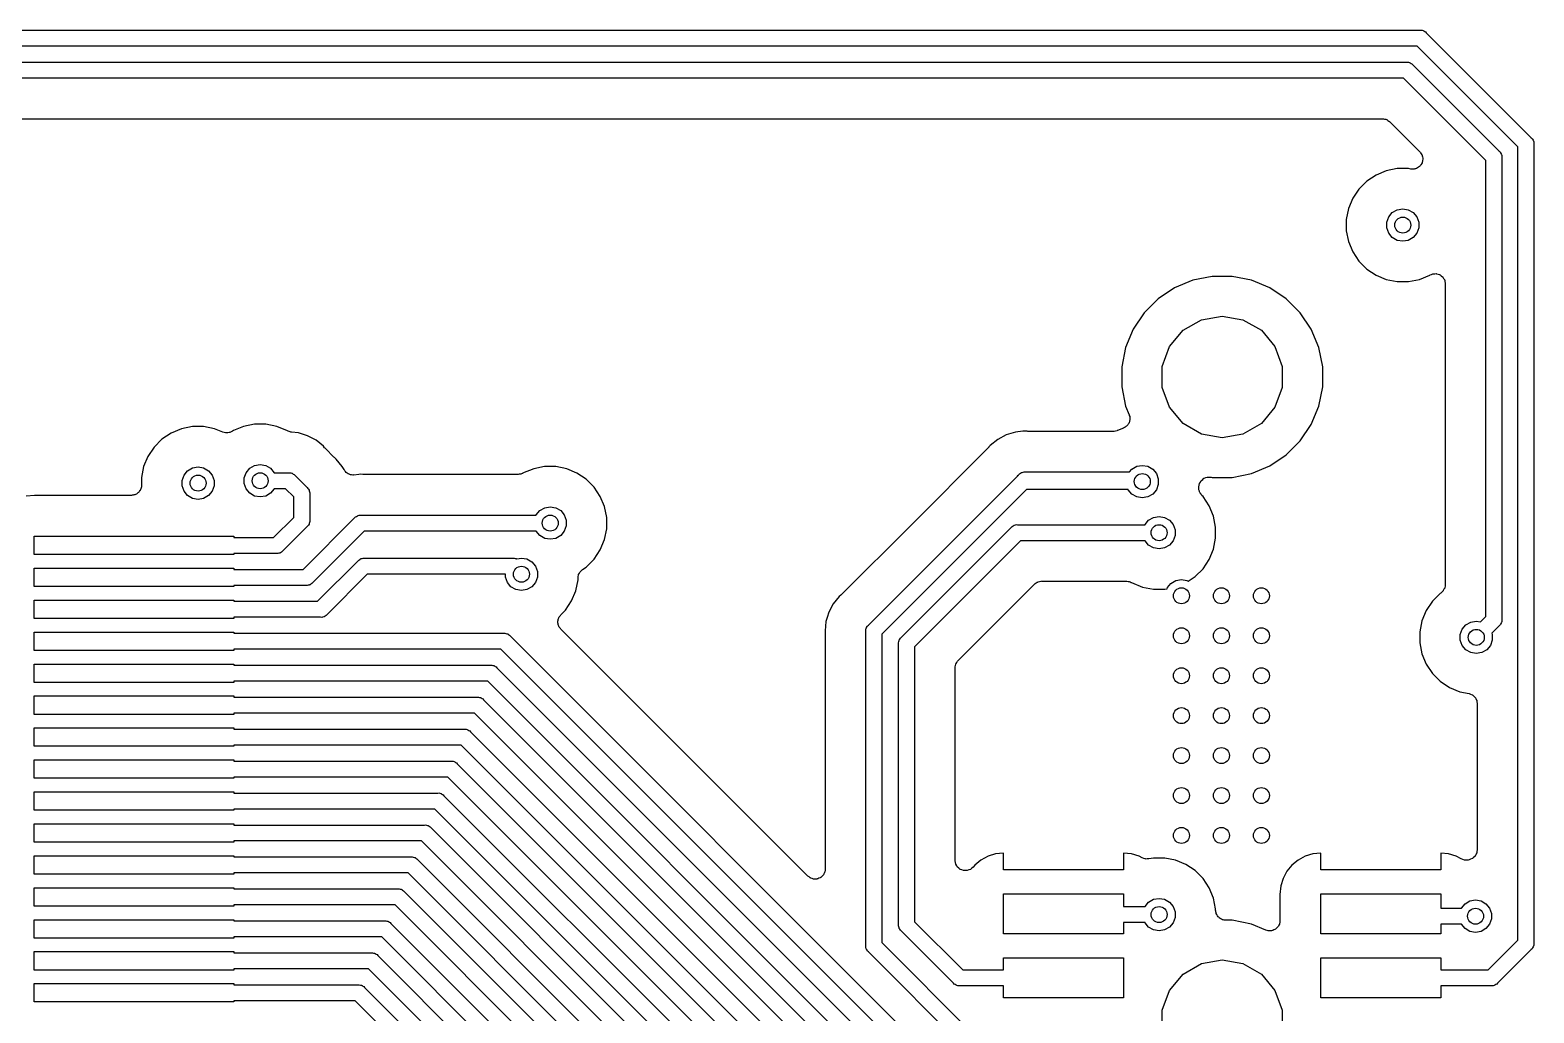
# Model space of a CAD drawing. Extents: x 552.7 to 632.3, y 410.9 to 459.8.
# Drawn here: x 613.28 to 632.1, y 447.3 to 459.6 of the extents above; entities that cross this region are included whole.
import ezdxf

# ---------------------------------------------------------------- set-up
doc = ezdxf.new("R2010")
doc.units = 0
doc.header["$MEASUREMENT"] = 0
doc.layers.add('BLACK', color=7, linetype='CONTINUOUS')

msp = doc.modelspace()

# ---------------------------------------------------------------- linework, layer by layer
at = {"layer": 'BLACK', "linetype": 'CONTINUOUS'}
for p, q in [((604.94, 459.6), (630.676, 459.6)), ((630.676, 459.6), (630.689, 459.601)), ((630.689, 459.601), (630.702, 459.598)), ((630.702, 459.598), (630.715, 459.595)), ((630.715, 459.595), (630.719, 459.593)), ((630.719, 459.593), (630.723, 459.592)), ((630.723, 459.592), (630.734, 459.584)), ((630.734, 459.584), (630.745, 459.578)), ((630.745, 459.578), (630.754, 459.568)), ((630.754, 459.568), (632.068, 458.254)), ((630.639, 459.4), (604.977, 459.4)), ((631.9, 458.139), (630.639, 459.4)), ((605.52, 459.2), (630.506, 459.2)), ((630.506, 459.2), (630.519, 459.201)), ((630.519, 459.201), (630.532, 459.198)), ((630.532, 459.198), (630.545, 459.195)), ((630.545, 459.195), (630.549, 459.193)), ((630.549, 459.193), (630.553, 459.192)), ((630.553, 459.192), (630.564, 459.184)), ((630.564, 459.184), (630.575, 459.178)), ((630.575, 459.178), (630.584, 459.168)), ((630.584, 459.168), (631.668, 458.084)), ((630.469, 459), (605.557, 459)), ((631.5, 457.969), (630.469, 459)), ((609.136, 458.492), (630.206, 458.492)), ((630.206, 458.492), (630.211, 458.491)), ((630.211, 458.491), (630.217, 458.492)), ((630.217, 458.492), (630.233, 458.487)), ((630.233, 458.487), (630.249, 458.484)), ((630.249, 458.484), (630.254, 458.482)), ((630.254, 458.482), (630.259, 458.48)), ((630.259, 458.48), (630.273, 458.471)), ((630.273, 458.471), (630.287, 458.462)), ((630.287, 458.462), (630.291, 458.458)), ((630.291, 458.458), (630.295, 458.455)), ((630.295, 458.455), (630.674, 458.077)), ((631.9, 448.209), (631.9, 458.139)), ((632.068, 458.254), (632.078, 458.245)), ((632.078, 458.245), (632.084, 458.234)), ((632.084, 458.234), (632.092, 458.223)), ((632.092, 458.223), (632.093, 458.219)), ((632.093, 458.219), (632.095, 458.215)), ((632.095, 458.215), (632.098, 458.202)), ((632.098, 458.202), (632.101, 458.189)), ((632.101, 458.189), (632.1, 458.176)), ((632.1, 458.176), (632.1, 448.172)), ((630.679, 457.903), (630.667, 457.893)), ((630.674, 458.077), (630.678, 458.071)), ((630.678, 458.071), (630.683, 458.066)), ((630.683, 457.909), (630.679, 457.903)), ((630.683, 458.066), (630.69, 458.053)), ((630.688, 457.914), (630.683, 457.909)), ((630.694, 457.928), (630.688, 457.914)), ((630.69, 458.053), (630.699, 458.04)), ((630.702, 457.941), (630.694, 457.928)), ((630.699, 458.04), (630.701, 458.034)), ((630.701, 458.034), (630.704, 458.028)), ((630.704, 457.948), (630.702, 457.941)), ((630.704, 458.028), (630.706, 458.013)), ((630.706, 457.954), (630.704, 457.948)), ((630.706, 458.013), (630.71, 457.998)), ((630.708, 457.969), (630.706, 457.954)), ((630.711, 457.984), (630.708, 457.969)), ((630.71, 457.998), (630.71, 457.991)), ((630.71, 457.991), (630.711, 457.984)), ((631.5, 452.261), (631.5, 457.969)), ((631.668, 458.084), (631.678, 458.075)), ((631.678, 458.075), (631.684, 458.064)), ((631.684, 458.064), (631.692, 458.053)), ((631.692, 458.053), (631.693, 458.049)), ((631.693, 458.049), (631.695, 458.045)), ((631.695, 458.045), (631.698, 458.032)), ((631.698, 458.032), (631.701, 458.019)), ((631.701, 458.019), (631.7, 458.006)), ((631.7, 458.006), (631.7, 452.224)), ((630.125, 457.787), (630.009, 457.71)), ((630.253, 457.841), (630.125, 457.787)), ((630.39, 457.868), (630.253, 457.841)), ((630.53, 457.868), (630.39, 457.868)), ((630.559, 457.862), (630.53, 457.868)), ((630.566, 457.862), (630.559, 457.862)), ((630.573, 457.86), (630.566, 457.862)), ((630.588, 457.862), (630.573, 457.86)), ((630.603, 457.861), (630.588, 457.862)), ((630.61, 457.863), (630.603, 457.861)), ((630.617, 457.864), (630.61, 457.863)), ((630.63, 457.87), (630.617, 457.864)), ((630.645, 457.875), (630.63, 457.87)), ((630.65, 457.88), (630.645, 457.875)), ((630.657, 457.883), (630.65, 457.88)), ((630.667, 457.893), (630.657, 457.883)), ((629.91, 457.611), (629.833, 457.495)), ((630.009, 457.71), (629.91, 457.611)), ((629.779, 457.367), (629.752, 457.23)), ((629.833, 457.495), (629.779, 457.367)), ((630.329, 457.316), (630.391, 457.351)), ((630.391, 457.351), (630.46, 457.363)), ((630.46, 457.363), (630.529, 457.351)), ((630.529, 457.351), (630.591, 457.316)), ((629.752, 457.23), (629.752, 457.09)), ((630.26, 457.195), (630.284, 457.262)), ((630.26, 457.125), (630.26, 457.195)), ((630.284, 457.262), (630.329, 457.316)), ((630.591, 457.316), (630.636, 457.262)), ((630.636, 457.262), (630.66, 457.195)), ((630.66, 457.195), (630.66, 457.125)), ((629.752, 457.09), (629.779, 456.953)), ((630.284, 457.058), (630.26, 457.125)), ((630.329, 457.004), (630.284, 457.058)), ((630.391, 456.969), (630.329, 457.004)), ((630.46, 456.957), (630.391, 456.969)), ((630.529, 456.969), (630.46, 456.957)), ((630.591, 457.004), (630.529, 456.969)), ((630.636, 457.058), (630.591, 457.004)), ((630.66, 457.125), (630.636, 457.058)), ((629.779, 456.953), (629.833, 456.825)), ((629.833, 456.825), (629.91, 456.709)), ((629.91, 456.709), (630.009, 456.61)), ((630.009, 456.61), (630.125, 456.533)), ((627.833, 456.47), (627.604, 456.375)), ((628.076, 456.518), (627.833, 456.47)), ((628.324, 456.518), (628.076, 456.518)), ((628.567, 456.47), (628.324, 456.518)), ((628.796, 456.375), (628.567, 456.47)), ((630.125, 456.533), (630.253, 456.479)), ((630.253, 456.479), (630.39, 456.452)), ((630.39, 456.452), (630.53, 456.452)), ((630.53, 456.452), (630.667, 456.479)), ((630.667, 456.479), (630.799, 456.534)), ((630.799, 456.534), (630.801, 456.536)), ((630.801, 456.536), (630.818, 456.542)), ((630.818, 456.542), (630.835, 456.55)), ((630.835, 456.55), (630.839, 456.55)), ((630.839, 456.55), (630.843, 456.551)), ((630.843, 456.551), (630.861, 456.551)), ((630.861, 456.551), (630.879, 456.553)), ((630.879, 456.553), (630.883, 456.551)), ((630.883, 456.551), (630.887, 456.551)), ((630.887, 456.551), (630.904, 456.545)), ((630.904, 456.545), (630.921, 456.54)), ((630.921, 456.54), (630.925, 456.538)), ((630.925, 456.538), (630.928, 456.536)), ((630.928, 456.536), (630.942, 456.525)), ((630.942, 456.525), (630.957, 456.514)), ((630.957, 456.514), (630.959, 456.511)), ((630.959, 456.511), (630.962, 456.508)), ((630.962, 456.508), (630.971, 456.492)), ((630.971, 456.492), (630.981, 456.478)), ((630.981, 456.478), (630.982, 456.473)), ((630.982, 456.473), (630.984, 456.47)), ((630.984, 456.47), (630.987, 456.452)), ((630.987, 456.452), (630.992, 456.435)), ((630.992, 456.435), (630.991, 456.431)), ((630.991, 456.431), (630.992, 456.426)), ((630.992, 456.426), (630.992, 452.66)), ((627.398, 456.237), (627.223, 456.062)), ((627.604, 456.375), (627.398, 456.237)), ((629.002, 456.237), (628.796, 456.375)), ((629.177, 456.062), (629.002, 456.237)), ((627.223, 456.062), (627.085, 455.856)), ((627.94, 455.976), (628.2, 456.022)), ((628.2, 456.022), (628.46, 455.976)), ((629.315, 455.856), (629.177, 456.062)), ((627.085, 455.856), (626.99, 455.627)), ((627.54, 455.641), (627.71, 455.843)), ((627.71, 455.843), (627.94, 455.976)), ((628.46, 455.976), (628.69, 455.843)), ((628.69, 455.843), (628.86, 455.641)), ((629.41, 455.627), (629.315, 455.856)), ((626.99, 455.627), (626.942, 455.384)), ((627.45, 455.392), (627.54, 455.641)), ((628.86, 455.641), (628.95, 455.392)), ((629.458, 455.384), (629.41, 455.627)), ((626.942, 455.384), (626.942, 455.136)), ((627.45, 455.128), (627.45, 455.392)), ((628.95, 455.392), (628.95, 455.128)), ((629.458, 455.136), (629.458, 455.384)), ((626.942, 455.136), (626.99, 454.893)), ((627.54, 454.879), (627.45, 455.128)), ((628.95, 455.128), (628.86, 454.879)), ((629.41, 454.893), (629.458, 455.136)), ((626.99, 454.893), (627.035, 454.785)), ((629.315, 454.664), (629.41, 454.893)), ((627.035, 454.785), (627.037, 454.775)), ((627.037, 454.775), (627.042, 454.764)), ((627.04, 454.71), (627.039, 454.699)), ((627.044, 454.72), (627.04, 454.71)), ((627.042, 454.764), (627.042, 454.753)), ((627.042, 454.753), (627.044, 454.742)), ((627.044, 454.742), (627.043, 454.731)), ((627.043, 454.731), (627.044, 454.72)), ((627.71, 454.677), (627.54, 454.879)), ((628.86, 454.879), (628.69, 454.677)), ((615.047, 454.557), (614.931, 454.48)), ((615.176, 454.611), (615.047, 454.557)), ((615.313, 454.638), (615.176, 454.611)), ((615.452, 454.638), (615.313, 454.638)), ((615.589, 454.611), (615.452, 454.638)), ((615.693, 454.568), (615.589, 454.611)), ((615.711, 454.564), (615.693, 454.568)), ((615.728, 454.559), (615.711, 454.564)), ((615.732, 454.559), (615.728, 454.559)), ((615.736, 454.558), (615.732, 454.559)), ((615.754, 454.56), (615.736, 454.558)), ((615.772, 454.562), (615.754, 454.56)), ((615.776, 454.563), (615.772, 454.562)), ((615.78, 454.564), (615.776, 454.563)), ((615.796, 454.572), (615.78, 454.564)), ((615.813, 454.579), (615.796, 454.572)), ((615.825, 454.587), (615.813, 454.579)), ((615.953, 454.641), (615.825, 454.587)), ((616.09, 454.668), (615.953, 454.641)), ((616.23, 454.668), (616.09, 454.668)), ((616.367, 454.641), (616.23, 454.668)), ((616.503, 454.584), (616.367, 454.641)), ((616.509, 454.58), (616.503, 454.584)), ((616.522, 454.576), (616.509, 454.58)), ((616.534, 454.571), (616.522, 454.576)), ((616.543, 454.57), (616.534, 454.571)), ((616.552, 454.568), (616.543, 454.57)), ((616.639, 454.559), (616.552, 454.568)), ((616.754, 454.524), (616.639, 454.559)), ((616.859, 454.468), (616.754, 454.524)), ((625.496, 454.534), (625.391, 454.478)), ((625.611, 454.569), (625.496, 454.534)), ((625.706, 454.579), (625.611, 454.569)), ((625.73, 454.581), (625.706, 454.579)), ((625.706, 454.579), (625.706, 454.579)), ((625.754, 454.579), (625.73, 454.581)), ((625.76, 454.579), (625.754, 454.579)), ((625.766, 454.578), (625.76, 454.579)), ((626.841, 454.578), (625.766, 454.578)), ((626.844, 454.578), (626.841, 454.578)), ((626.846, 454.578), (626.844, 454.578)), ((626.865, 454.582), (626.846, 454.578)), ((626.884, 454.586), (626.865, 454.582)), ((626.887, 454.587), (626.884, 454.586)), ((626.889, 454.588), (626.887, 454.587)), ((626.966, 454.619), (626.889, 454.588)), ((626.976, 454.625), (626.966, 454.619)), ((626.986, 454.63), (626.976, 454.625)), ((626.994, 454.637), (626.986, 454.63)), ((627.003, 454.643), (626.994, 454.637)), ((627.01, 454.652), (627.003, 454.643)), ((627.018, 454.66), (627.01, 454.652)), ((627.023, 454.669), (627.018, 454.66)), ((627.03, 454.678), (627.023, 454.669)), ((627.034, 454.689), (627.03, 454.678)), ((627.039, 454.699), (627.034, 454.689)), ((627.94, 454.544), (627.71, 454.677)), ((628.2, 454.498), (627.94, 454.544)), ((628.46, 454.544), (628.2, 454.498)), ((628.69, 454.677), (628.46, 454.544)), ((629.177, 454.458), (629.315, 454.664)), ((614.833, 454.381), (614.755, 454.265)), ((614.931, 454.48), (614.833, 454.381)), ((616.952, 454.392), (616.859, 454.468)), ((616.967, 454.374), (616.952, 454.392)), ((616.972, 454.369), (616.967, 454.374)), ((616.976, 454.364), (616.972, 454.369)), ((617.084, 454.255), (616.976, 454.364)), ((625.255, 454.354), (624.306, 453.405)), ((625.258, 454.36), (625.255, 454.354)), ((625.263, 454.364), (625.258, 454.36)), ((625.278, 454.382), (625.263, 454.364)), ((625.279, 454.383), (625.278, 454.382)), ((625.287, 454.393), (625.279, 454.383)), ((625.297, 454.401), (625.287, 454.393)), ((625.298, 454.402), (625.297, 454.401)), ((625.391, 454.478), (625.298, 454.402)), ((629.002, 454.283), (629.177, 454.458)), ((614.755, 454.265), (614.702, 454.137)), ((616.029, 454.116), (616.091, 454.151)), ((616.091, 454.151), (616.16, 454.163)), ((616.16, 454.163), (616.229, 454.151)), ((616.229, 454.151), (616.291, 454.116)), ((617.09, 454.252), (617.084, 454.255)), ((617.094, 454.247), (617.09, 454.252)), ((617.112, 454.232), (617.094, 454.247)), ((617.188, 454.139), (617.112, 454.232)), ((617.21, 454.099), (617.188, 454.139)), ((627.069, 454.106), (627.131, 454.141)), ((627.131, 454.141), (627.2, 454.153)), ((627.2, 454.153), (627.269, 454.141)), ((627.269, 454.141), (627.331, 454.106)), ((628.567, 454.05), (628.796, 454.145)), ((628.796, 454.145), (629.002, 454.283)), ((614.702, 454.137), (614.675, 454)), ((614.675, 454), (614.675, 453.904)), ((615.183, 453.965), (615.207, 454.032)), ((615.183, 453.895), (615.183, 453.965)), ((615.207, 454.032), (615.252, 454.086)), ((615.252, 454.086), (615.313, 454.121)), ((615.313, 454.121), (615.383, 454.133)), ((615.383, 454.133), (615.452, 454.121)), ((615.452, 454.121), (615.513, 454.086)), ((615.513, 454.086), (615.558, 454.032)), ((615.558, 454.032), (615.583, 453.965)), ((615.583, 453.965), (615.583, 453.895)), ((615.96, 453.995), (615.984, 454.061)), ((615.96, 453.925), (615.96, 453.995)), ((615.984, 454.061), (616.029, 454.116)), ((616.291, 454.116), (616.336, 454.061)), ((616.336, 454.061), (616.336, 454.06)), ((616.336, 454.06), (616.516, 454.06)), ((616.516, 454.06), (616.529, 454.061)), ((616.529, 454.061), (616.542, 454.058)), ((616.542, 454.058), (616.555, 454.055)), ((616.555, 454.055), (616.559, 454.053)), ((616.559, 454.053), (616.563, 454.052)), ((616.563, 454.052), (616.574, 454.044)), ((616.574, 454.044), (616.585, 454.038)), ((616.585, 454.038), (616.594, 454.028)), ((616.594, 454.028), (616.748, 453.874)), ((617.215, 454.092), (617.21, 454.099)), ((617.218, 454.085), (617.215, 454.092)), ((617.228, 454.075), (617.218, 454.085)), ((617.237, 454.064), (617.228, 454.075)), ((617.244, 454.06), (617.237, 454.064)), ((617.25, 454.054), (617.244, 454.06)), ((617.263, 454.048), (617.25, 454.054)), ((617.274, 454.041), (617.263, 454.048)), ((617.282, 454.039), (617.274, 454.041)), ((617.29, 454.036), (617.282, 454.039)), ((617.304, 454.035), (617.29, 454.036)), ((617.317, 454.032), (617.304, 454.035)), ((617.326, 454.033), (617.317, 454.032)), ((617.334, 454.032), (617.326, 454.033)), ((617.396, 454.039), (617.334, 454.032)), ((617.42, 454.041), (617.396, 454.039)), ((617.396, 454.039), (617.396, 454.039)), ((617.444, 454.039), (617.42, 454.041)), ((617.45, 454.039), (617.444, 454.039)), ((617.456, 454.038), (617.45, 454.039)), ((619.387, 454.038), (617.456, 454.038)), ((619.402, 454.041), (619.387, 454.038)), ((619.417, 454.042), (619.402, 454.041)), ((619.424, 454.044), (619.417, 454.042)), ((619.43, 454.046), (619.424, 454.044)), ((619.442, 454.052), (619.43, 454.046)), ((619.443, 454.053), (619.442, 454.052)), ((619.583, 454.111), (619.443, 454.053)), ((619.72, 454.138), (619.583, 454.111)), ((619.86, 454.138), (619.72, 454.138)), ((619.997, 454.111), (619.86, 454.138)), ((620.125, 454.057), (619.997, 454.111)), ((620.241, 453.98), (620.125, 454.057)), ((620.34, 453.881), (620.241, 453.98)), ((623.772, 452.154), (625.636, 454.018)), ((625.636, 454.018), (625.645, 454.028)), ((625.645, 454.028), (625.649, 454.03)), ((625.649, 454.03), (625.656, 454.038)), ((625.656, 454.038), (625.665, 454.048)), ((625.665, 454.048), (625.676, 454.054)), ((625.676, 454.054), (625.687, 454.062)), ((625.687, 454.062), (625.691, 454.063)), ((625.691, 454.063), (625.695, 454.065)), ((625.695, 454.065), (625.708, 454.068)), ((625.708, 454.068), (625.721, 454.071)), ((625.721, 454.071), (625.734, 454.07)), ((625.734, 454.07), (627.04, 454.07)), ((627.04, 454.07), (627.069, 454.106)), ((627.331, 454.106), (627.376, 454.052)), ((627.376, 454.052), (627.4, 453.985)), ((627.4, 453.985), (627.4, 453.915)), ((627.927, 453.944), (627.938, 453.962)), ((627.938, 453.962), (627.939, 453.963)), ((627.939, 453.963), (627.94, 453.964)), ((627.94, 453.964), (627.956, 453.977)), ((627.956, 453.977), (627.971, 453.991)), ((627.971, 453.991), (627.973, 453.991)), ((627.973, 453.991), (627.974, 453.992)), ((627.974, 453.992), (627.994, 453.999)), ((627.994, 453.999), (628.013, 454.006)), ((628.013, 454.006), (628.014, 454.006)), ((628.014, 454.006), (628.016, 454.006)), ((628.016, 454.006), (628.036, 454.006)), ((628.036, 454.006), (628.057, 454.006)), ((628.057, 454.006), (628.058, 454.005)), ((628.058, 454.005), (628.06, 454.005)), ((628.06, 454.005), (628.076, 454.002)), ((628.076, 454.002), (628.324, 454.002)), ((628.324, 454.002), (628.567, 454.05)), ((613.336, 453.777), (613.231, 453.766)), ((614.548, 453.777), (613.336, 453.777)), ((614.559, 453.779), (614.548, 453.777)), ((614.57, 453.779), (614.559, 453.779)), ((614.58, 453.783), (614.57, 453.779)), ((614.591, 453.785), (614.58, 453.783)), ((614.601, 453.79), (614.591, 453.785)), ((614.611, 453.794), (614.601, 453.79)), ((614.62, 453.801), (614.611, 453.794)), ((614.629, 453.807), (614.62, 453.801)), ((614.636, 453.815), (614.629, 453.807)), ((614.645, 453.822), (614.636, 453.815)), ((614.65, 453.832), (614.645, 453.822)), ((614.658, 453.84), (614.65, 453.832)), ((614.661, 453.851), (614.658, 453.84)), ((614.667, 453.86), (614.661, 453.851)), ((614.669, 453.871), (614.667, 453.86)), ((614.673, 453.882), (614.669, 453.871)), ((614.675, 453.904), (614.673, 453.893)), ((614.673, 453.893), (614.673, 453.882)), ((615.207, 453.828), (615.183, 453.895)), ((615.252, 453.774), (615.207, 453.828)), ((615.313, 453.739), (615.252, 453.774)), ((615.513, 453.774), (615.452, 453.739)), ((615.558, 453.828), (615.513, 453.774)), ((615.583, 453.895), (615.558, 453.828)), ((615.984, 453.858), (615.96, 453.925)), ((616.029, 453.804), (615.984, 453.858)), ((616.091, 453.769), (616.029, 453.804)), ((616.16, 453.757), (616.091, 453.769)), ((616.229, 453.769), (616.16, 453.757)), ((616.291, 453.804), (616.229, 453.769)), ((616.336, 453.858), (616.291, 453.804)), ((616.479, 453.86), (616.336, 453.86)), ((616.336, 453.86), (616.336, 453.858)), ((616.58, 453.759), (616.479, 453.86)), ((616.748, 453.874), (616.758, 453.865)), ((616.758, 453.865), (616.764, 453.854)), ((616.764, 453.854), (616.772, 453.843)), ((616.772, 453.843), (616.773, 453.839)), ((616.773, 453.839), (616.775, 453.835)), ((616.775, 453.835), (616.778, 453.822)), ((616.778, 453.822), (616.781, 453.809)), ((616.781, 453.809), (616.78, 453.796)), ((616.78, 453.796), (616.78, 453.464)), ((620.417, 453.765), (620.34, 453.881)), ((620.471, 453.637), (620.417, 453.765)), ((625.751, 453.85), (623.94, 452.039)), ((627.024, 453.85), (625.751, 453.85)), ((627.024, 453.848), (627.024, 453.85)), ((627.069, 453.794), (627.024, 453.848)), ((627.131, 453.759), (627.069, 453.794)), ((627.331, 453.794), (627.269, 453.759)), ((627.376, 453.848), (627.331, 453.794)), ((627.4, 453.915), (627.376, 453.848)), ((627.908, 453.883), (627.912, 453.904)), ((627.908, 453.882), (627.908, 453.883)), ((627.908, 453.881), (627.908, 453.882)), ((627.908, 453.868), (627.908, 453.881)), ((627.909, 453.863), (627.908, 453.868)), ((627.908, 453.855), (627.909, 453.863)), ((627.909, 453.851), (627.908, 453.855)), ((627.909, 453.847), (627.909, 453.851)), ((627.914, 453.831), (627.909, 453.847)), ((627.912, 453.904), (627.916, 453.924)), ((627.916, 453.824), (627.914, 453.831)), ((627.916, 453.925), (627.917, 453.927)), ((627.916, 453.924), (627.916, 453.925)), ((627.917, 453.822), (627.916, 453.824)), ((627.917, 453.927), (627.927, 453.944)), ((627.92, 453.813), (627.917, 453.822)), ((627.922, 453.809), (627.92, 453.813)), ((627.923, 453.805), (627.922, 453.809)), ((627.935, 453.791), (627.923, 453.805)), ((627.936, 453.789), (627.935, 453.791)), ((627.938, 453.786), (627.936, 453.789)), ((627.939, 453.785), (627.938, 453.786)), ((627.945, 453.776), (627.939, 453.785)), ((627.96, 453.761), (627.945, 453.776)), ((615.383, 453.727), (615.313, 453.739)), ((615.452, 453.739), (615.383, 453.727)), ((616.58, 453.501), (616.58, 453.759)), ((619.614, 453.532), (619.659, 453.586)), ((619.659, 453.586), (619.721, 453.621)), ((619.721, 453.621), (619.79, 453.633)), ((619.79, 453.633), (619.859, 453.621)), ((619.859, 453.621), (619.921, 453.586)), ((619.921, 453.586), (619.966, 453.532)), ((620.498, 453.5), (620.471, 453.637)), ((627.2, 453.747), (627.131, 453.759)), ((627.269, 453.759), (627.2, 453.747)), ((628.037, 453.645), (627.96, 453.761)), ((628.091, 453.517), (628.037, 453.645)), ((616.329, 453.251), (616.58, 453.501)), ((616.748, 453.386), (616.445, 453.083)), ((616.699, 452.851), (617.346, 453.498)), ((616.758, 453.395), (616.748, 453.386)), ((616.764, 453.406), (616.758, 453.395)), ((616.772, 453.417), (616.764, 453.406)), ((616.773, 453.421), (616.772, 453.417)), ((616.775, 453.425), (616.773, 453.421)), ((616.778, 453.438), (616.775, 453.425)), ((616.781, 453.451), (616.778, 453.438)), ((616.78, 453.464), (616.781, 453.451)), ((617.346, 453.498), (617.355, 453.508)), ((617.355, 453.508), (617.366, 453.514)), ((617.366, 453.514), (617.377, 453.522)), ((617.377, 453.522), (617.381, 453.523)), ((617.381, 453.523), (617.385, 453.525)), ((617.385, 453.525), (617.398, 453.528)), ((617.398, 453.528), (617.411, 453.531)), ((617.411, 453.531), (617.424, 453.53)), ((617.424, 453.53), (619.614, 453.53)), ((619.614, 453.53), (619.614, 453.532)), ((619.966, 453.532), (619.99, 453.465)), ((619.99, 453.395), (619.966, 453.328)), ((619.99, 453.465), (619.99, 453.395)), ((620.498, 453.36), (620.498, 453.5)), ((624.306, 453.405), (623.436, 452.535)), ((624.306, 453.405), (624.306, 453.405)), ((625.562, 453.378), (625.57, 453.388)), ((625.57, 453.388), (625.582, 453.394)), ((625.582, 453.394), (625.593, 453.402)), ((625.593, 453.402), (625.597, 453.403)), ((625.597, 453.403), (625.601, 453.405)), ((625.601, 453.405), (625.614, 453.408)), ((625.614, 453.408), (625.627, 453.411)), ((625.627, 453.411), (625.64, 453.41)), ((625.64, 453.41), (627.234, 453.41)), ((627.234, 453.412), (627.279, 453.466)), ((627.234, 453.41), (627.234, 453.412)), ((627.279, 453.466), (627.341, 453.501)), ((627.341, 453.501), (627.41, 453.513)), ((627.41, 453.513), (627.479, 453.501)), ((627.479, 453.501), (627.541, 453.466)), ((627.541, 453.466), (627.586, 453.412)), ((627.586, 453.412), (627.61, 453.345)), ((628.118, 453.38), (628.091, 453.517)), ((613.33, 453.036), (613.33, 453.266)), ((613.33, 453.266), (614.586, 453.266)), ((614.586, 453.266), (614.586, 453.266)), ((614.586, 453.266), (615.375, 453.266)), ((615.375, 453.266), (615.375, 453.266)), ((615.375, 453.266), (615.83, 453.266)), ((615.83, 453.266), (615.83, 453.251)), ((615.83, 453.251), (616.329, 453.251)), ((617.461, 453.33), (616.815, 452.683)), ((619.614, 453.33), (617.461, 453.33)), ((619.614, 453.328), (619.614, 453.33)), ((619.659, 453.274), (619.614, 453.328)), ((619.721, 453.239), (619.659, 453.274)), ((619.79, 453.227), (619.721, 453.239)), ((619.859, 453.239), (619.79, 453.227)), ((619.921, 453.274), (619.859, 453.239)), ((619.966, 453.328), (619.921, 453.274)), ((620.417, 453.095), (620.471, 453.223)), ((620.471, 453.223), (620.498, 453.36)), ((624.182, 451.998), (625.562, 453.378)), ((625.677, 453.21), (624.35, 451.883)), ((627.234, 453.21), (625.677, 453.21)), ((627.234, 453.208), (627.234, 453.21)), ((627.279, 453.154), (627.234, 453.208)), ((627.586, 453.208), (627.541, 453.154)), ((627.61, 453.275), (627.586, 453.208)), ((627.61, 453.345), (627.61, 453.275)), ((628.091, 453.103), (628.118, 453.24)), ((628.118, 453.24), (628.118, 453.38)), ((615.83, 453.036), (613.33, 453.036)), ((616.366, 453.051), (615.83, 453.051)), ((615.83, 453.051), (615.83, 453.036)), ((616.38, 453.05), (616.366, 453.051)), ((616.392, 453.053), (616.38, 453.05)), ((616.406, 453.055), (616.392, 453.053)), ((616.409, 453.058), (616.406, 453.055)), ((616.414, 453.059), (616.409, 453.058)), ((616.425, 453.066), (616.414, 453.059)), ((616.436, 453.073), (616.425, 453.066)), ((616.445, 453.083), (616.436, 453.073)), ((620.34, 452.979), (620.417, 453.095)), ((627.341, 453.119), (627.279, 453.154)), ((627.41, 453.107), (627.341, 453.119)), ((627.479, 453.119), (627.41, 453.107)), ((627.541, 453.154), (627.479, 453.119)), ((628.037, 452.975), (628.091, 453.103)), ((613.33, 452.636), (613.33, 452.866)), ((613.33, 452.866), (615.83, 452.866)), ((615.83, 452.866), (615.83, 452.851)), ((615.83, 452.851), (616.699, 452.851)), ((616.879, 452.451), (617.386, 452.958)), ((617.386, 452.958), (617.395, 452.968)), ((617.395, 452.968), (617.406, 452.974)), ((617.406, 452.974), (617.417, 452.982)), ((617.417, 452.982), (617.421, 452.983)), ((617.421, 452.983), (617.425, 452.985)), ((617.425, 452.985), (617.438, 452.988)), ((617.438, 452.988), (617.451, 452.991)), ((617.451, 452.991), (617.464, 452.99)), ((617.464, 452.99), (619.326, 452.99)), ((619.326, 452.99), (619.339, 452.991)), ((619.339, 452.991), (619.352, 452.988)), ((619.352, 452.988), (619.365, 452.985)), ((619.365, 452.985), (619.369, 452.983)), ((619.369, 452.983), (619.371, 452.983)), ((619.371, 452.983), (619.43, 452.993)), ((619.43, 452.993), (619.499, 452.981)), ((619.499, 452.981), (619.561, 452.946)), ((619.561, 452.946), (619.606, 452.892)), ((619.606, 452.892), (619.63, 452.825)), ((619.63, 452.825), (619.63, 452.755)), ((620.166, 452.821), (620.168, 452.825)), ((620.168, 452.825), (620.181, 452.836)), ((620.181, 452.836), (620.194, 452.849)), ((620.194, 452.849), (620.241, 452.88)), ((620.241, 452.88), (620.34, 452.979)), ((627.861, 452.76), (627.96, 452.859)), ((627.96, 452.859), (628.037, 452.975)), ((615.83, 452.636), (613.33, 452.636)), ((616.736, 452.651), (615.83, 452.651)), ((615.83, 452.651), (615.83, 452.636)), ((616.75, 452.65), (616.736, 452.651)), ((616.762, 452.653), (616.75, 452.65)), ((616.776, 452.655), (616.762, 452.653)), ((616.779, 452.658), (616.776, 452.655)), ((616.784, 452.659), (616.779, 452.658)), ((616.795, 452.666), (616.784, 452.659)), ((616.806, 452.673), (616.795, 452.666)), ((616.815, 452.683), (616.806, 452.673)), ((617.501, 452.79), (616.995, 452.283)), ((619.23, 452.79), (617.501, 452.79)), ((619.23, 452.755), (619.23, 452.79)), ((619.254, 452.688), (619.23, 452.755)), ((619.299, 452.634), (619.254, 452.688)), ((619.361, 452.599), (619.299, 452.634)), ((619.561, 452.634), (619.499, 452.599)), ((619.606, 452.688), (619.561, 452.634)), ((619.63, 452.755), (619.606, 452.688)), ((620.111, 452.583), (620.138, 452.72)), ((620.138, 452.743), (620.141, 452.761)), ((620.138, 452.72), (620.138, 452.743)), ((620.141, 452.761), (620.143, 452.779)), ((620.143, 452.779), (620.145, 452.782)), ((620.145, 452.782), (620.146, 452.787)), ((620.146, 452.787), (620.155, 452.802)), ((620.155, 452.802), (620.163, 452.818)), ((620.163, 452.818), (620.166, 452.821)), ((625.351, 452.166), (625.85, 452.665)), ((625.85, 452.665), (625.855, 452.668)), ((625.855, 452.668), (625.859, 452.672)), ((625.859, 452.672), (625.873, 452.681)), ((625.873, 452.681), (625.886, 452.69)), ((625.886, 452.69), (625.892, 452.692)), ((625.892, 452.692), (625.897, 452.694)), ((625.897, 452.694), (625.913, 452.697)), ((625.913, 452.697), (625.929, 452.702)), ((625.929, 452.702), (625.935, 452.701)), ((625.935, 452.701), (625.94, 452.702)), ((625.94, 452.702), (627.007, 452.702)), ((627.007, 452.702), (627.022, 452.699)), ((627.022, 452.699), (627.037, 452.698)), ((627.037, 452.698), (627.044, 452.696)), ((627.044, 452.696), (627.05, 452.694)), ((627.05, 452.694), (627.062, 452.688)), ((627.062, 452.688), (627.063, 452.687)), ((627.063, 452.687), (627.203, 452.629)), ((627.514, 452.622), (627.559, 452.676)), ((627.559, 452.676), (627.621, 452.711)), ((627.621, 452.711), (627.69, 452.723)), ((627.69, 452.723), (627.759, 452.711)), ((627.759, 452.711), (627.775, 452.702)), ((627.775, 452.702), (627.861, 452.76)), ((630.989, 452.642), (630.987, 452.625)), ((630.992, 452.66), (630.989, 452.642)), ((613.33, 452.236), (613.33, 452.466)), ((613.33, 452.466), (615.83, 452.466)), ((615.83, 452.466), (615.83, 452.451)), ((615.83, 452.451), (616.879, 452.451)), ((619.43, 452.587), (619.361, 452.599)), ((619.499, 452.599), (619.43, 452.587)), ((619.98, 452.339), (620.057, 452.455)), ((620.057, 452.455), (620.111, 452.583)), ((623.408, 452.512), (623.332, 452.419)), ((623.426, 452.527), (623.408, 452.512)), ((623.43, 452.532), (623.426, 452.527)), ((623.436, 452.535), (623.43, 452.532)), ((627.203, 452.629), (627.34, 452.602)), ((627.34, 452.602), (627.48, 452.602)), ((627.48, 452.602), (627.509, 452.608)), ((627.509, 452.608), (627.514, 452.622)), ((630.83, 452.451), (630.753, 452.335)), ((630.929, 452.55), (630.83, 452.451)), ((630.936, 452.555), (630.929, 452.55)), ((630.949, 452.567), (630.936, 452.555)), ((630.962, 452.578), (630.949, 452.567)), ((630.964, 452.582), (630.962, 452.578)), ((630.967, 452.585), (630.964, 452.582)), ((630.975, 452.601), (630.967, 452.585)), ((630.984, 452.617), (630.975, 452.601)), ((630.985, 452.621), (630.984, 452.617)), ((630.987, 452.625), (630.985, 452.621)), ((616.959, 452.258), (616.956, 452.255)), ((616.964, 452.259), (616.959, 452.258)), ((616.975, 452.266), (616.964, 452.259)), ((616.986, 452.273), (616.975, 452.266)), ((616.995, 452.283), (616.986, 452.273)), ((619.904, 452.255), (619.909, 452.265)), ((619.909, 452.265), (619.917, 452.273)), ((619.917, 452.273), (619.923, 452.282)), ((619.923, 452.282), (619.98, 452.339)), ((623.276, 452.314), (623.255, 452.247)), ((623.332, 452.419), (623.276, 452.314)), ((630.753, 452.335), (630.699, 452.207)), ((631.432, 452.194), (631.5, 452.261)), ((615.83, 452.236), (613.33, 452.236)), ((616.916, 452.251), (615.83, 452.251)), ((615.83, 452.251), (615.83, 452.236)), ((616.93, 452.25), (616.916, 452.251)), ((616.942, 452.253), (616.93, 452.25)), ((616.956, 452.255), (616.942, 452.253)), ((619.886, 452.203), (619.889, 452.214)), ((619.887, 452.192), (619.886, 452.203)), ((619.886, 452.181), (619.887, 452.192)), ((619.889, 452.17), (619.886, 452.181)), ((619.889, 452.214), (619.89, 452.225)), ((619.89, 452.159), (619.889, 452.17)), ((619.89, 452.225), (619.895, 452.235)), ((619.895, 452.149), (619.89, 452.159)), ((619.895, 452.235), (619.898, 452.246)), ((619.898, 452.138), (619.895, 452.149)), ((619.898, 452.246), (619.904, 452.255)), ((619.904, 452.129), (619.898, 452.138)), ((619.909, 452.119), (619.904, 452.129)), ((619.917, 452.111), (619.909, 452.119)), ((619.923, 452.102), (619.917, 452.111)), ((623.015, 449.01), (619.923, 452.102)), ((623.241, 452.199), (623.229, 452.08)), ((623.229, 452.08), (623.231, 452.056)), ((623.255, 452.247), (623.241, 452.199)), ((623.255, 452.247), (623.255, 452.247)), ((623.255, 452.247), (623.255, 452.247)), ((623.739, 452.089), (623.742, 452.102)), ((623.74, 452.076), (623.739, 452.089)), ((623.74, 448.142), (623.74, 452.076)), ((623.742, 452.102), (623.745, 452.115)), ((623.745, 452.115), (623.747, 452.119)), ((623.747, 452.119), (623.748, 452.123)), ((623.748, 452.123), (623.756, 452.134)), ((623.756, 452.134), (623.762, 452.145)), ((623.762, 452.145), (623.772, 452.154)), ((624.895, 451.71), (625.351, 452.166)), ((625.351, 452.166), (625.351, 452.166)), ((630.699, 452.207), (630.672, 452.07)), ((630.672, 452.07), (630.672, 451.93)), ((631.18, 452.035), (631.204, 452.102)), ((631.204, 452.102), (631.249, 452.156)), ((631.249, 452.156), (631.311, 452.191)), ((631.311, 452.191), (631.38, 452.203)), ((631.38, 452.203), (631.432, 452.194)), ((631.668, 452.146), (631.574, 452.052)), ((631.678, 452.155), (631.668, 452.146)), ((631.684, 452.166), (631.678, 452.155)), ((631.692, 452.177), (631.684, 452.166)), ((631.693, 452.181), (631.692, 452.177)), ((631.695, 452.185), (631.693, 452.181)), ((631.698, 452.198), (631.695, 452.185)), ((631.701, 452.211), (631.698, 452.198)), ((631.7, 452.224), (631.701, 452.211)), ((613.33, 451.836), (613.33, 452.066)), ((613.33, 452.066), (615.83, 452.066)), ((615.83, 452.066), (615.83, 452.051)), ((615.83, 452.051), (619.21, 452.051)), ((619.21, 452.051), (619.224, 452.052)), ((619.224, 452.052), (619.236, 452.049)), ((619.236, 452.049), (619.249, 452.046)), ((619.249, 452.046), (619.253, 452.044)), ((619.253, 452.044), (619.258, 452.043)), ((619.258, 452.043), (619.268, 452.035)), ((619.268, 452.035), (619.28, 452.029)), ((619.28, 452.029), (619.288, 452.018)), ((619.288, 452.018), (624.488, 446.819)), ((623.231, 452.056), (623.231, 452.05)), ((623.231, 452.05), (623.232, 452.044)), ((623.232, 452.044), (623.232, 449.1)), ((623.94, 452.039), (623.94, 448.179)), ((624.149, 451.933), (624.152, 451.946)), ((624.15, 451.92), (624.149, 451.933)), ((624.15, 448.404), (624.15, 451.92)), ((624.152, 451.946), (624.155, 451.959)), ((624.155, 451.959), (624.157, 451.963)), ((624.157, 451.963), (624.158, 451.967)), ((624.158, 451.967), (624.166, 451.978)), ((624.166, 451.978), (624.172, 451.99)), ((624.172, 451.99), (624.182, 451.998)), ((624.35, 451.883), (624.35, 448.441)), ((630.672, 451.93), (630.699, 451.793)), ((631.18, 451.965), (631.18, 452.035)), ((631.204, 451.898), (631.18, 451.965)), ((631.249, 451.844), (631.204, 451.898)), ((631.556, 451.898), (631.511, 451.844)), ((631.58, 451.965), (631.556, 451.898)), ((631.574, 452.052), (631.58, 452.035)), ((631.58, 452.035), (631.58, 451.965)), ((615.83, 451.836), (613.33, 451.836)), ((619.173, 451.851), (615.83, 451.851)), ((615.83, 451.851), (615.83, 451.836)), ((624.32, 446.704), (619.173, 451.851)), ((624.879, 451.687), (624.888, 451.701)), ((624.888, 451.701), (624.892, 451.705)), ((624.892, 451.705), (624.895, 451.71)), ((630.699, 451.793), (630.753, 451.665)), ((631.311, 451.809), (631.249, 451.844)), ((631.38, 451.797), (631.311, 451.809)), ((631.449, 451.809), (631.38, 451.797)), ((631.511, 451.844), (631.449, 451.809)), ((613.33, 451.436), (613.33, 451.666)), ((613.33, 451.666), (615.83, 451.666)), ((615.83, 451.666), (615.83, 451.651)), ((615.83, 451.651), (619.045, 451.651)), ((619.045, 451.651), (619.058, 451.652)), ((619.058, 451.652), (619.071, 451.649)), ((619.071, 451.649), (619.084, 451.646)), ((619.084, 451.646), (619.088, 451.644)), ((619.088, 451.644), (619.092, 451.643)), ((619.092, 451.643), (619.103, 451.635)), ((619.103, 451.635), (619.114, 451.629)), ((619.114, 451.629), (619.123, 451.618)), ((619.123, 451.618), (624.088, 446.653)), ((624.858, 451.631), (624.863, 451.647)), ((624.859, 451.625), (624.858, 451.631)), ((624.858, 451.62), (624.859, 451.625)), ((624.858, 449.205), (624.858, 451.62)), ((624.863, 451.647), (624.866, 451.663)), ((624.866, 451.663), (624.868, 451.668)), ((624.868, 451.668), (624.87, 451.674)), ((624.87, 451.674), (624.879, 451.687)), ((630.753, 451.665), (630.83, 451.549)), ((630.83, 451.549), (630.929, 451.45)), ((615.83, 451.436), (613.33, 451.436)), ((619.008, 451.451), (615.83, 451.451)), ((615.83, 451.451), (615.83, 451.436)), ((623.92, 446.538), (619.008, 451.451)), ((630.929, 451.45), (631.045, 451.373)), ((631.045, 451.373), (631.173, 451.319)), ((631.173, 451.319), (631.29, 451.296)), ((613.33, 451.036), (613.33, 451.266)), ((613.33, 451.266), (615.83, 451.266)), ((615.83, 451.266), (615.83, 451.251)), ((615.83, 451.251), (618.879, 451.251)), ((618.879, 451.251), (618.892, 451.252)), ((618.892, 451.252), (618.905, 451.249)), ((618.905, 451.249), (618.918, 451.246)), ((618.918, 451.246), (618.922, 451.244)), ((618.922, 451.244), (618.926, 451.243)), ((618.926, 451.243), (618.937, 451.235)), ((618.937, 451.235), (618.949, 451.229)), ((618.949, 451.229), (618.957, 451.218)), ((618.957, 451.218), (623.688, 446.488)), ((631.29, 451.296), (631.309, 451.289)), ((631.309, 451.289), (631.329, 451.282)), ((631.329, 451.282), (631.33, 451.281)), ((631.33, 451.281), (631.331, 451.28)), ((631.331, 451.28), (631.346, 451.266)), ((631.346, 451.266), (631.362, 451.253)), ((631.362, 451.253), (631.363, 451.252)), ((631.363, 451.252), (631.364, 451.251)), ((631.364, 451.251), (631.374, 451.233)), ((631.374, 451.233), (631.384, 451.215)), ((631.384, 451.215), (631.385, 451.214)), ((631.385, 451.214), (631.385, 451.212)), ((631.385, 451.212), (631.388, 451.192)), ((631.388, 451.192), (631.392, 451.172)), ((631.392, 451.172), (631.392, 449.34)), ((615.83, 451.036), (613.33, 451.036)), ((618.842, 451.051), (615.83, 451.051)), ((615.83, 451.051), (615.83, 451.036)), ((623.52, 446.373), (618.842, 451.051)), ((613.33, 450.636), (613.33, 450.866)), ((613.33, 450.866), (615.83, 450.866)), ((615.83, 450.866), (615.83, 450.851)), ((615.83, 450.851), (618.713, 450.851)), ((618.713, 450.851), (618.726, 450.852)), ((618.726, 450.852), (618.739, 450.849)), ((618.739, 450.849), (618.752, 450.846)), ((618.752, 450.846), (618.756, 450.844)), ((618.756, 450.844), (618.761, 450.843)), ((618.761, 450.843), (618.771, 450.835)), ((618.771, 450.835), (618.783, 450.829)), ((618.783, 450.829), (618.791, 450.818)), ((618.791, 450.818), (623.288, 446.322)), ((615.83, 450.636), (613.33, 450.636)), ((618.676, 450.651), (615.83, 450.651)), ((615.83, 450.651), (615.83, 450.636)), ((623.12, 446.207), (618.676, 450.651)), ((613.33, 450.236), (613.33, 450.466)), ((613.33, 450.466), (615.83, 450.466)), ((615.83, 450.466), (615.83, 450.451)), ((615.83, 450.451), (617.631, 450.451)), ((617.631, 450.451), (617.631, 450.451)), ((617.631, 450.451), (618.548, 450.451)), ((618.548, 450.451), (618.561, 450.452)), ((618.561, 450.452), (618.574, 450.449)), ((618.574, 450.449), (618.587, 450.446)), ((618.587, 450.446), (618.59, 450.444)), ((618.59, 450.444), (618.595, 450.443)), ((618.595, 450.443), (618.606, 450.435)), ((618.606, 450.435), (618.617, 450.429)), ((618.617, 450.429), (618.626, 450.418)), ((618.626, 450.418), (622.888, 446.156)), ((615.83, 450.236), (613.33, 450.236)), ((615.83, 450.251), (615.83, 450.236)), ((617.631, 450.251), (615.83, 450.251)), ((618.51, 450.251), (617.631, 450.251)), ((622.72, 446.041), (618.51, 450.251)), ((613.33, 449.836), (613.33, 450.066)), ((613.33, 450.066), (615.83, 450.066)), ((615.83, 450.066), (615.83, 450.051)), ((615.83, 450.051), (617.461, 450.051)), ((617.461, 450.051), (617.461, 450.051)), ((617.461, 450.051), (618.382, 450.051)), ((618.382, 450.051), (618.395, 450.052)), ((618.395, 450.052), (618.408, 450.049)), ((618.408, 450.049), (618.421, 450.046)), ((618.421, 450.046), (618.425, 450.044)), ((618.425, 450.044), (618.429, 450.043)), ((618.429, 450.043), (618.44, 450.035)), ((618.44, 450.035), (618.451, 450.029)), ((618.451, 450.029), (618.46, 450.018)), ((618.46, 450.018), (622.488, 445.991)), ((615.83, 449.836), (613.33, 449.836)), ((615.83, 449.851), (615.83, 449.836)), ((617.461, 449.851), (615.83, 449.851)), ((618.345, 449.851), (617.461, 449.851)), ((622.32, 445.875), (618.345, 449.851)), ((613.33, 449.436), (613.33, 449.666)), ((613.33, 449.666), (615.83, 449.666)), ((615.83, 449.666), (615.83, 449.651)), ((615.83, 449.651), (617.421, 449.651)), ((617.421, 449.651), (617.421, 449.651)), ((617.421, 449.651), (618.216, 449.651)), ((618.216, 449.651), (618.229, 449.652)), ((618.229, 449.652), (618.242, 449.649)), ((618.242, 449.649), (618.255, 449.646)), ((618.255, 449.646), (618.259, 449.644)), ((618.259, 449.644), (618.263, 449.643)), ((618.263, 449.643), (618.274, 449.635)), ((618.274, 449.635), (618.286, 449.629)), ((618.286, 449.629), (618.294, 449.618)), ((615.83, 449.436), (613.33, 449.436)), ((615.83, 449.451), (615.83, 449.436)), ((617.421, 449.451), (615.83, 449.451)), ((618.179, 449.451), (617.421, 449.451)), ((621.92, 445.71), (618.179, 449.451)), ((618.294, 449.618), (622.088, 445.825)), ((613.33, 449.036), (613.33, 449.266)), ((613.33, 449.266), (615.83, 449.266)), ((615.83, 449.266), (615.83, 449.251)), ((615.83, 449.251), (617.191, 449.251)), ((617.191, 449.251), (617.191, 449.251)), ((617.191, 449.251), (618.05, 449.251)), ((618.05, 449.251), (618.064, 449.252)), ((618.064, 449.252), (618.076, 449.249)), ((618.076, 449.249), (618.09, 449.246)), ((618.09, 449.246), (618.093, 449.244)), ((625.269, 449.26), (625.18, 449.212)), ((625.364, 449.289), (625.269, 449.26)), ((625.464, 449.298), (625.364, 449.289)), ((625.464, 449.088), (625.464, 449.298)), ((627.064, 449.289), (626.964, 449.298)), ((626.964, 449.298), (626.964, 449.088)), ((627.159, 449.26), (627.064, 449.289)), ((627.198, 449.239), (627.159, 449.26)), ((629.239, 449.26), (629.15, 449.212)), ((629.334, 449.289), (629.239, 449.26)), ((629.434, 449.298), (629.334, 449.289)), ((629.434, 449.088), (629.434, 449.298)), ((631.034, 449.289), (630.934, 449.298)), ((630.934, 449.298), (630.934, 449.088)), ((631.129, 449.26), (631.034, 449.289)), ((631.192, 449.226), (631.129, 449.26)), ((631.346, 449.246), (631.331, 449.232)), ((631.362, 449.259), (631.346, 449.246)), ((631.363, 449.26), (631.362, 449.259)), ((631.364, 449.261), (631.363, 449.26)), ((631.374, 449.279), (631.364, 449.261)), ((631.384, 449.297), (631.374, 449.279)), ((631.385, 449.298), (631.384, 449.297)), ((631.388, 449.32), (631.385, 449.3)), ((631.385, 449.3), (631.385, 449.298)), ((631.392, 449.34), (631.388, 449.32)), ((618.093, 449.244), (618.098, 449.243)), ((618.098, 449.243), (618.109, 449.235)), ((618.109, 449.235), (618.12, 449.229)), ((618.12, 449.229), (618.129, 449.218)), ((618.129, 449.218), (621.688, 445.659)), ((623.225, 449.062), (623.224, 449.056)), ((623.228, 449.067), (623.225, 449.062)), ((623.229, 449.084), (623.228, 449.067)), ((623.232, 449.1), (623.229, 449.084)), ((624.858, 449.204), (624.858, 449.205)), ((624.858, 449.205), (624.858, 449.205)), ((624.862, 449.183), (624.858, 449.204)), ((624.866, 449.162), (624.862, 449.183)), ((624.866, 449.161), (624.866, 449.162)), ((624.877, 449.142), (624.866, 449.161)), ((624.866, 449.161), (624.866, 449.161)), ((624.888, 449.124), (624.877, 449.142)), ((624.888, 449.123), (624.888, 449.124)), ((624.889, 449.123), (624.888, 449.123)), ((624.905, 449.109), (624.889, 449.123)), ((624.921, 449.095), (624.905, 449.109)), ((624.922, 449.095), (624.921, 449.095)), ((624.923, 449.095), (624.922, 449.095)), ((624.943, 449.088), (624.923, 449.095)), ((624.963, 449.08), (624.943, 449.088)), ((624.964, 449.08), (624.963, 449.08)), ((624.986, 449.08), (624.964, 449.08)), ((624.964, 449.08), (624.964, 449.08)), ((625.007, 449.08), (624.986, 449.08)), ((625.008, 449.08), (625.007, 449.08)), ((625.028, 449.088), (625.008, 449.08)), ((625.008, 449.08), (625.008, 449.08)), ((625.048, 449.095), (625.028, 449.088)), ((625.049, 449.096), (625.048, 449.095)), ((625.05, 449.096), (625.049, 449.096)), ((625.066, 449.11), (625.05, 449.096)), ((625.082, 449.124), (625.066, 449.11)), ((625.083, 449.124), (625.082, 449.124)), ((625.103, 449.149), (625.083, 449.125)), ((625.083, 449.125), (625.083, 449.124)), ((625.18, 449.212), (625.103, 449.149)), ((626.964, 449.088), (625.464, 449.088)), ((627.218, 449.232), (627.198, 449.239)), ((627.238, 449.226), (627.218, 449.232)), ((627.239, 449.226), (627.238, 449.226)), ((627.24, 449.225), (627.239, 449.226)), ((627.261, 449.226), (627.24, 449.225)), ((627.282, 449.226), (627.261, 449.226)), ((627.34, 449.238), (627.282, 449.226)), ((627.48, 449.238), (627.34, 449.238)), ((627.617, 449.211), (627.48, 449.238)), ((627.745, 449.157), (627.617, 449.211)), ((627.861, 449.08), (627.745, 449.157)), ((627.96, 448.981), (627.861, 449.08)), ((629.01, 449.072), (628.962, 448.983)), ((629.073, 449.149), (629.01, 449.072)), ((629.15, 449.212), (629.073, 449.149)), ((630.934, 449.088), (629.434, 449.088)), ((631.213, 449.219), (631.192, 449.226)), ((631.233, 449.212), (631.213, 449.219)), ((631.234, 449.212), (631.233, 449.212)), ((631.256, 449.213), (631.234, 449.212)), ((631.234, 449.212), (631.234, 449.212)), ((631.277, 449.213), (631.256, 449.213)), ((631.29, 449.216), (631.277, 449.213)), ((631.309, 449.223), (631.29, 449.216)), ((631.329, 449.23), (631.309, 449.223)), ((631.33, 449.231), (631.329, 449.23)), ((631.331, 449.232), (631.33, 449.231)), ((615.83, 449.036), (613.33, 449.036)), ((615.83, 449.051), (615.83, 449.036)), ((617.191, 449.051), (615.83, 449.051)), ((618.013, 449.051), (617.191, 449.051)), ((621.52, 445.544), (618.013, 449.051)), ((623.029, 449.001), (623.015, 449.01)), ((623.042, 448.99), (623.029, 449.001)), ((623.047, 448.988), (623.042, 448.99)), ((623.051, 448.985), (623.047, 448.988)), ((623.067, 448.981), (623.051, 448.985)), ((623.083, 448.975), (623.067, 448.981)), ((623.089, 448.975), (623.083, 448.975)), ((623.094, 448.973), (623.089, 448.975)), ((623.11, 448.975), (623.094, 448.973)), ((623.127, 448.975), (623.11, 448.975)), ((623.132, 448.977), (623.127, 448.975)), ((623.138, 448.977), (623.132, 448.977)), ((623.153, 448.984), (623.138, 448.977)), ((623.169, 448.99), (623.153, 448.984)), ((623.173, 448.994), (623.169, 448.99)), ((623.178, 448.996), (623.173, 448.994)), ((623.19, 449.008), (623.178, 448.996)), ((623.202, 449.018), (623.19, 449.008)), ((623.205, 449.023), (623.202, 449.018)), ((623.209, 449.027), (623.205, 449.023)), ((623.216, 449.042), (623.209, 449.027)), ((623.224, 449.056), (623.216, 449.042)), ((628.037, 448.865), (627.96, 448.981)), ((628.933, 448.888), (628.923, 448.782)), ((628.962, 448.983), (628.933, 448.888)), ((613.33, 448.636), (613.33, 448.866)), ((613.33, 448.866), (615.83, 448.866)), ((615.83, 448.866), (615.83, 448.851)), ((615.83, 448.851), (616.941, 448.851)), ((616.941, 448.851), (616.941, 448.851)), ((616.941, 448.851), (617.401, 448.851)), ((617.401, 448.851), (617.401, 448.851)), ((617.401, 448.851), (617.885, 448.851)), ((617.885, 448.851), (617.898, 448.852)), ((617.898, 448.852), (617.911, 448.848)), ((617.911, 448.848), (617.924, 448.846)), ((617.924, 448.846), (617.928, 448.844)), ((617.928, 448.844), (617.932, 448.843)), ((617.932, 448.843), (617.943, 448.835)), ((617.943, 448.835), (617.954, 448.829)), ((617.954, 448.829), (617.963, 448.818)), ((617.963, 448.818), (621.288, 445.494)), ((625.464, 448.288), (625.464, 448.788)), ((625.464, 448.788), (626.964, 448.788)), ((626.964, 448.788), (626.964, 448.63)), ((627.234, 448.632), (627.279, 448.686)), ((627.279, 448.686), (627.341, 448.721)), ((627.341, 448.721), (627.41, 448.733)), ((627.41, 448.733), (627.479, 448.721)), ((627.479, 448.721), (627.541, 448.686)), ((627.541, 448.686), (627.586, 448.632)), ((628.091, 448.737), (628.037, 448.865)), ((628.118, 448.6), (628.091, 448.737)), ((628.923, 448.782), (628.923, 448.452)), ((629.434, 448.288), (629.434, 448.788)), ((629.434, 448.788), (630.934, 448.788)), ((630.934, 448.788), (630.934, 448.61)), ((631.239, 448.666), (631.301, 448.701)), ((631.301, 448.701), (631.37, 448.713)), ((631.37, 448.713), (631.439, 448.701)), ((631.439, 448.701), (631.501, 448.666)), ((615.83, 448.636), (613.33, 448.636)), ((616.959, 448.651), (615.83, 448.651)), ((615.83, 448.651), (615.83, 448.636)), ((616.959, 448.651), (616.959, 448.651)), ((617.401, 448.651), (616.959, 448.651)), ((617.848, 448.651), (617.401, 448.651)), ((621.12, 445.378), (617.848, 448.651)), ((626.964, 448.63), (627.234, 448.63)), ((627.234, 448.63), (627.234, 448.632)), ((627.586, 448.632), (627.61, 448.565)), ((627.61, 448.495), (627.586, 448.428)), ((627.61, 448.565), (627.61, 448.495)), ((628.118, 448.585), (628.118, 448.6)), ((628.12, 448.574), (628.118, 448.585)), ((628.12, 448.563), (628.12, 448.574)), ((628.124, 448.553), (628.12, 448.563)), ((628.126, 448.542), (628.124, 448.553)), ((628.131, 448.532), (628.126, 448.542)), ((628.135, 448.522), (628.131, 448.532)), ((628.142, 448.513), (628.135, 448.522)), ((628.148, 448.503), (628.142, 448.513)), ((628.156, 448.496), (628.148, 448.503)), ((628.163, 448.488), (628.156, 448.496)), ((630.934, 448.61), (631.194, 448.61)), ((631.194, 448.612), (631.239, 448.666)), ((631.194, 448.61), (631.194, 448.612)), ((631.501, 448.666), (631.546, 448.612)), ((631.546, 448.612), (631.57, 448.545)), ((631.57, 448.545), (631.57, 448.475)), ((613.33, 448.236), (613.33, 448.466)), ((613.33, 448.466), (615.83, 448.466)), ((615.83, 448.466), (615.83, 448.451)), ((615.83, 448.451), (617.07, 448.451)), ((617.07, 448.451), (617.271, 448.451)), ((617.271, 448.451), (617.271, 448.451)), ((617.271, 448.451), (617.289, 448.451)), ((617.289, 448.451), (617.597, 448.451)), ((617.597, 448.451), (617.597, 448.451)), ((617.597, 448.451), (617.719, 448.451)), ((617.719, 448.451), (617.732, 448.452)), ((617.732, 448.452), (617.745, 448.448)), ((617.745, 448.448), (617.758, 448.446)), ((617.758, 448.446), (617.762, 448.444)), ((617.762, 448.444), (617.766, 448.443)), ((617.766, 448.443), (617.777, 448.435)), ((617.777, 448.435), (617.789, 448.429)), ((617.789, 448.429), (617.797, 448.418)), ((617.797, 448.418), (620.888, 445.328)), ((624.149, 448.391), (624.15, 448.404)), ((624.152, 448.378), (624.149, 448.391)), ((624.155, 448.365), (624.152, 448.378)), ((624.157, 448.361), (624.155, 448.365)), ((624.158, 448.357), (624.157, 448.361)), ((624.166, 448.346), (624.158, 448.357)), ((624.172, 448.335), (624.166, 448.346)), ((624.182, 448.326), (624.172, 448.335)), ((624.838, 447.67), (624.182, 448.326)), ((624.35, 448.441), (624.953, 447.838)), ((627.234, 448.43), (626.964, 448.43)), ((626.964, 448.43), (626.964, 448.288)), ((627.234, 448.428), (627.234, 448.43)), ((627.279, 448.374), (627.234, 448.428)), ((627.341, 448.339), (627.279, 448.374)), ((627.41, 448.327), (627.341, 448.339)), ((627.479, 448.339), (627.41, 448.327)), ((627.541, 448.374), (627.479, 448.339)), ((627.586, 448.428), (627.541, 448.374)), ((628.173, 448.482), (628.163, 448.488)), ((628.182, 448.475), (628.173, 448.482)), ((628.192, 448.471), (628.182, 448.475)), ((628.202, 448.466), (628.192, 448.471)), ((628.213, 448.464), (628.202, 448.466)), ((628.223, 448.46), (628.213, 448.464)), ((628.234, 448.46), (628.223, 448.46)), ((628.245, 448.458), (628.234, 448.46)), ((628.324, 448.458), (628.245, 448.458)), ((628.567, 448.41), (628.324, 448.458)), ((628.747, 448.335), (628.567, 448.41)), ((628.761, 448.332), (628.747, 448.335)), ((628.774, 448.327), (628.761, 448.332)), ((628.782, 448.327), (628.774, 448.327)), ((628.79, 448.325), (628.782, 448.327)), ((628.804, 448.327), (628.79, 448.325)), ((628.818, 448.327), (628.804, 448.327)), ((628.826, 448.33), (628.818, 448.327)), ((628.834, 448.331), (628.826, 448.33)), ((628.846, 448.338), (628.834, 448.331)), ((628.859, 448.342), (628.846, 448.338)), ((628.866, 448.348), (628.859, 448.342)), ((628.873, 448.352), (628.866, 448.348)), ((628.883, 448.362), (628.873, 448.352)), ((628.893, 448.371), (628.883, 448.362)), ((628.897, 448.378), (628.893, 448.371)), ((628.903, 448.384), (628.897, 448.378)), ((628.908, 448.397), (628.903, 448.384)), ((628.915, 448.409), (628.908, 448.397)), ((628.917, 448.417), (628.915, 448.409)), ((628.92, 448.425), (628.917, 448.417)), ((628.921, 448.439), (628.92, 448.425)), ((628.923, 448.452), (628.921, 448.439)), ((631.194, 448.41), (630.934, 448.41)), ((630.934, 448.41), (630.934, 448.288)), ((631.194, 448.408), (631.194, 448.41)), ((631.239, 448.354), (631.194, 448.408)), ((631.301, 448.319), (631.239, 448.354)), ((631.37, 448.307), (631.301, 448.319)), ((631.439, 448.319), (631.37, 448.307)), ((631.501, 448.354), (631.439, 448.319)), ((631.546, 448.408), (631.501, 448.354)), ((631.57, 448.475), (631.546, 448.408)), ((615.83, 448.236), (613.33, 448.236)), ((617.066, 448.251), (615.83, 448.251)), ((615.83, 448.251), (615.83, 448.236)), ((617.084, 448.251), (617.066, 448.251)), ((617.284, 448.251), (617.084, 448.251)), ((617.084, 448.251), (617.084, 448.251)), ((617.597, 448.251), (617.284, 448.251)), ((617.682, 448.251), (617.597, 448.251)), ((620.72, 445.213), (617.682, 448.251)), ((623.739, 448.129), (623.74, 448.142)), ((623.742, 448.116), (623.739, 448.129)), ((623.94, 448.179), (625.081, 447.038)), ((626.964, 448.288), (625.464, 448.288)), ((630.934, 448.288), (629.434, 448.288)), ((631.529, 447.838), (631.9, 448.209)), ((632.092, 448.125), (632.084, 448.114)), ((632.093, 448.129), (632.092, 448.125)), ((632.095, 448.133), (632.093, 448.129)), ((632.098, 448.146), (632.095, 448.133)), ((632.101, 448.159), (632.098, 448.146)), ((632.1, 448.172), (632.101, 448.159)), ((613.33, 447.836), (613.33, 448.066)), ((613.33, 448.066), (615.83, 448.066)), ((615.83, 448.066), (615.83, 448.051)), ((615.83, 448.051), (617.431, 448.051)), ((617.431, 448.051), (617.431, 448.051)), ((617.431, 448.051), (617.553, 448.051)), ((617.553, 448.051), (617.567, 448.052)), ((617.567, 448.052), (617.579, 448.048)), ((617.579, 448.048), (617.592, 448.046)), ((617.592, 448.046), (617.596, 448.044)), ((617.596, 448.044), (617.601, 448.043)), ((617.601, 448.043), (617.612, 448.035)), ((617.612, 448.035), (617.623, 448.029)), ((617.623, 448.029), (617.632, 448.018)), ((617.632, 448.018), (620.488, 445.162)), ((623.745, 448.103), (623.742, 448.116)), ((623.747, 448.099), (623.745, 448.103)), ((623.748, 448.095), (623.747, 448.099)), ((623.756, 448.084), (623.748, 448.095)), ((623.762, 448.073), (623.756, 448.084)), ((623.772, 448.064), (623.762, 448.073)), ((624.966, 446.87), (623.772, 448.064)), ((625.464, 447.838), (625.464, 447.988)), ((625.464, 447.988), (626.964, 447.988)), ((626.964, 447.988), (626.964, 447.488)), ((627.94, 447.916), (628.2, 447.962)), ((628.2, 447.962), (628.46, 447.916)), ((629.434, 447.488), (629.434, 447.988)), ((629.434, 447.988), (630.934, 447.988)), ((630.934, 447.988), (630.934, 447.838)), ((632.068, 448.094), (631.644, 447.67)), ((632.078, 448.103), (632.068, 448.094)), ((632.084, 448.114), (632.078, 448.103)), ((615.83, 447.836), (613.33, 447.836)), ((617.431, 447.851), (615.83, 447.851)), ((615.83, 447.851), (615.83, 447.836)), ((617.516, 447.851), (617.431, 447.851)), ((620.32, 445.047), (617.516, 447.851)), ((624.953, 447.838), (625.464, 447.838)), ((627.54, 447.581), (627.71, 447.783)), ((627.71, 447.783), (627.94, 447.916)), ((628.46, 447.916), (628.69, 447.783)), ((628.69, 447.783), (628.86, 447.581)), ((630.934, 447.838), (631.529, 447.838)), ((613.33, 447.436), (613.33, 447.666)), ((613.33, 447.666), (615.83, 447.666)), ((615.83, 447.666), (615.83, 447.651)), ((615.83, 447.651), (616.804, 447.651)), ((616.804, 447.651), (616.804, 447.651)), ((616.804, 447.651), (617.388, 447.651)), ((617.388, 447.651), (617.401, 447.652)), ((617.401, 447.652), (617.414, 447.648)), ((617.414, 447.648), (617.427, 447.646)), ((617.427, 447.646), (617.431, 447.644)), ((617.431, 447.644), (617.435, 447.643)), ((617.435, 447.643), (617.446, 447.635)), ((617.446, 447.635), (617.457, 447.629)), ((617.457, 447.629), (617.466, 447.618)), ((617.466, 447.618), (620.088, 444.997)), ((624.847, 447.66), (624.838, 447.67)), ((624.858, 447.654), (624.847, 447.66)), ((624.869, 447.646), (624.858, 447.654)), ((624.873, 447.645), (624.869, 447.646)), ((624.877, 447.643), (624.873, 447.645)), ((624.89, 447.64), (624.877, 447.643)), ((624.903, 447.637), (624.89, 447.64)), ((624.916, 447.638), (624.903, 447.637)), ((625.464, 447.638), (624.916, 447.638)), ((625.464, 447.488), (625.464, 447.638)), ((627.45, 447.332), (627.54, 447.581)), ((628.86, 447.581), (628.95, 447.332)), ((631.566, 447.638), (630.934, 447.638)), ((630.934, 447.638), (630.934, 447.488)), ((631.579, 447.637), (631.566, 447.638)), ((631.592, 447.64), (631.579, 447.637)), ((631.605, 447.643), (631.592, 447.64)), ((631.609, 447.645), (631.605, 447.643)), ((631.613, 447.646), (631.609, 447.645)), ((631.624, 447.654), (631.613, 447.646)), ((631.635, 447.66), (631.624, 447.654)), ((631.644, 447.67), (631.635, 447.66)), ((615.83, 447.436), (613.33, 447.436)), ((616.822, 447.451), (615.83, 447.451)), ((615.83, 447.451), (615.83, 447.436)), ((617.351, 447.451), (616.822, 447.451)), ((616.822, 447.451), (616.822, 447.451)), ((619.92, 444.881), (617.351, 447.451)), ((626.964, 447.488), (625.464, 447.488)), ((630.934, 447.488), (629.434, 447.488)), ((627.45, 447.068), (627.45, 447.332)), ((628.95, 447.332), (628.95, 447.068))]:
    msp.add_line(p, q, dxfattribs=at)
at = {"layer": 'BLACK'}
for centre in [(630.46, 457.16), (615.383, 453.93), (616.16, 453.96), (627.2, 453.95), (619.79, 453.43), (627.41, 453.31), (619.43, 452.79), (627.69, 452.52), (628.19, 452.52), (628.69, 452.52), (627.69, 452.02), (628.19, 452.02), (628.69, 452.02), (631.38, 452), (627.69, 451.52), (628.19, 451.52), (628.69, 451.52), (627.69, 451.02), (628.19, 451.02), (628.69, 451.02), (627.69, 450.52), (628.19, 450.52), (628.69, 450.52), (627.69, 450.02), (628.19, 450.02), (628.69, 450.02), (627.69, 449.52), (628.19, 449.52), (628.69, 449.52), (627.41, 448.53), (631.37, 448.51)]:
    msp.add_circle(centre, 0.1, dxfattribs=at)

doc.saveas('drawing.dxf')
